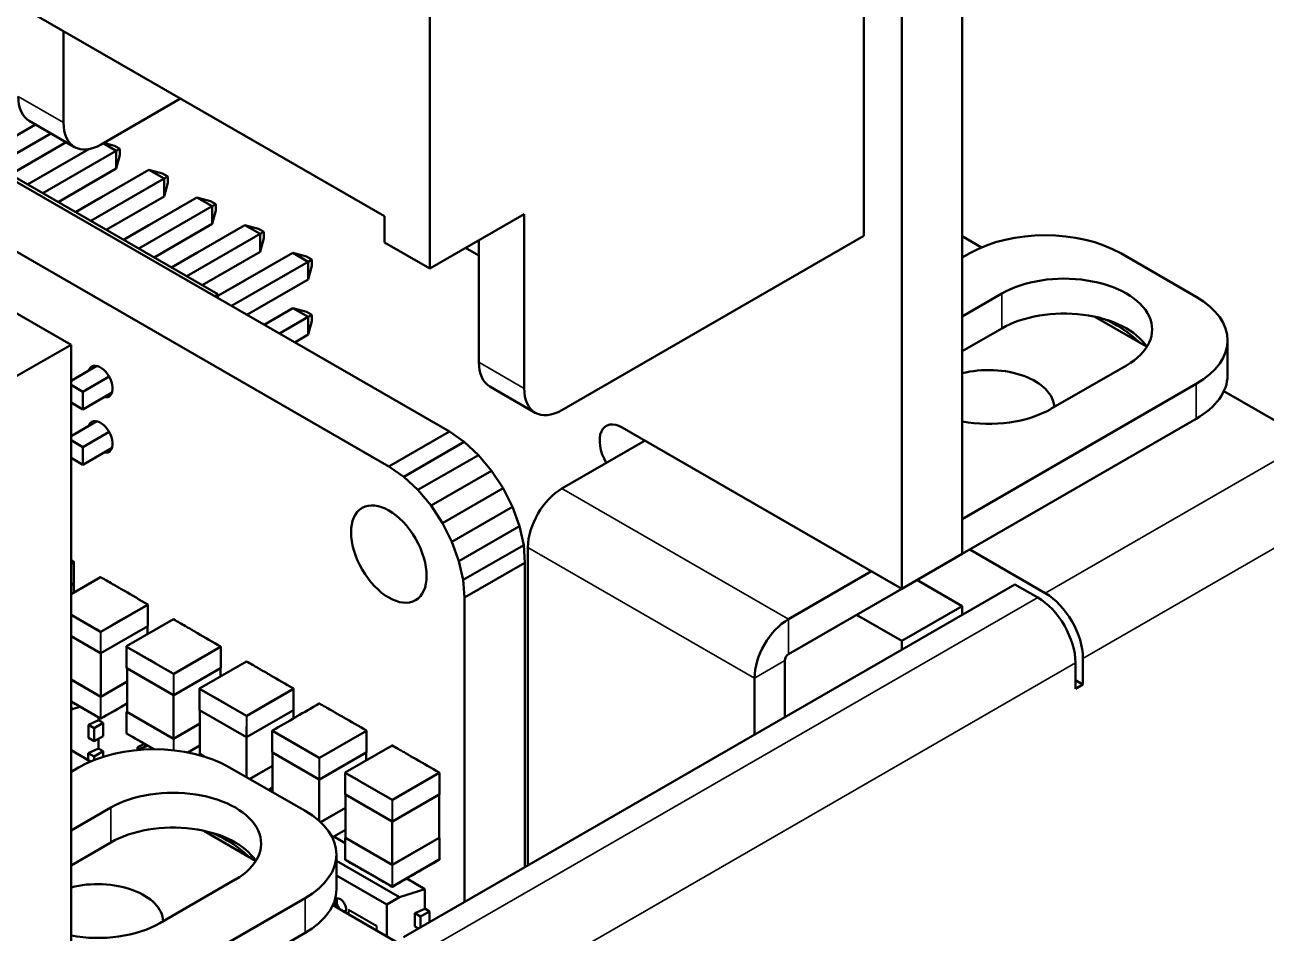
# Model space of a CAD drawing. Header units: millimetres. Extents: x 3100 to 5091, y 868 to 1900.
# Drawn here: x 4179.46 to 4202.71, y 1714.33 to 1731.36 of the extents above; entities that cross this region are included whole.
import ezdxf

# ---------------------------------------------------------------- set-up
doc = ezdxf.new("R2010")
doc.units = ezdxf.units.MM
doc.header["$LTSCALE"] = 1.8
doc.layers.add('외형선(ISO)', color=7, linetype='Continuous', lineweight=50)
doc.layers.add('좁은 외형선(ISO)', color=7, linetype='Continuous', lineweight=35)

msp = doc.modelspace()

# ---------------------------------------------------------------- linework, layer by layer
at = {"layer": '외형선(ISO)'}
for p, q in [((4195.177, 1738.833), (4195.177, 1727.402)), ((4197.015, 1734.996), (4197.015, 1721.442)), ((4195.884, 1720.789), (4195.884, 1734.342)), ((4187.045, 1726.79), (4187.045, 1734.138)), ((4186.197, 1727.77), (4178.418, 1732.26)), ((4180.186, 1729.525), (4180.186, 1731.24)), ((4182.378, 1729.974), (4180.893, 1729.117)), ((4178.615, 1728.884), (4179.663, 1729.489)), ((4180.393, 1729.067), (4179.545, 1729.557)), ((4179.95, 1729.323), (4178.902, 1728.718)), ((4178.489, 1728.957), (4183.078, 1726.306)), ((4179.19, 1728.552), (4180.237, 1729.157)), ((4179.513, 1728.366), (4180.66, 1729.028)), ((4181.175, 1728.993), (4179.8, 1728.2)), ((4180.927, 1729.136), (4181.175, 1728.993)), ((4180.941, 1729.144), (4181.142, 1729.091)), ((4181.142, 1729.091), (4181.243, 1729.032)), ((4181.175, 1728.993), (4181.174, 1728.661)), ((4181.243, 1729.032), (4181.175, 1728.993)), ((4181.243, 1728.916), (4181.243, 1729.032)), ((4187.413, 1723.733), (4178.489, 1728.884)), ((4181.174, 1728.661), (4181.243, 1728.916)), ((4179.513, 1728.366), (4179.989, 1728.641)), ((4179.989, 1728.641), (4179.989, 1728.64)), ((4179.989, 1728.641), (4179.989, 1728.641)), ((4180.088, 1728.034), (4181.174, 1728.661)), ((4180.411, 1727.847), (4181.785, 1728.64)), ((4182.073, 1728.474), (4180.698, 1727.681)), ((4181.785, 1728.64), (4182.073, 1728.474)), ((4181.785, 1728.64), (4182.04, 1728.572)), ((4182.04, 1728.572), (4182.141, 1728.514)), ((4182.073, 1728.474), (4182.072, 1728.142)), ((4182.141, 1728.514), (4182.073, 1728.474)), ((4182.141, 1728.397), (4182.141, 1728.514)), ((4182.072, 1728.142), (4182.141, 1728.397)), ((4180.411, 1727.847), (4180.887, 1728.122)), ((4180.887, 1728.122), (4180.887, 1728.122)), ((4180.887, 1728.122), (4180.887, 1728.122)), ((4180.986, 1727.515), (4182.072, 1728.142)), ((4181.309, 1727.328), (4182.683, 1728.122)), ((4182.683, 1728.122), (4182.971, 1727.956)), ((4182.683, 1728.122), (4182.938, 1728.053)), ((4182.938, 1728.053), (4183.039, 1727.995)), ((4182.971, 1727.956), (4181.596, 1727.162)), ((4183.039, 1727.995), (4182.971, 1727.956)), ((4182.971, 1727.956), (4182.971, 1727.624)), ((4182.971, 1727.624), (4183.039, 1727.879)), ((4183.039, 1727.879), (4183.039, 1727.995)), ((4188.813, 1727.81), (4187.045, 1726.79)), ((4188.813, 1724.544), (4188.813, 1727.81)), ((4186.279, 1723.079), (4178.489, 1727.576)), ((4181.309, 1727.328), (4181.785, 1727.603)), ((4181.785, 1727.603), (4181.785, 1727.603)), ((4181.785, 1727.603), (4181.785, 1727.603)), ((4181.884, 1726.996), (4182.971, 1727.624)), ((4182.207, 1726.809), (4183.581, 1727.603)), ((4183.581, 1727.603), (4183.869, 1727.437)), ((4183.581, 1727.603), (4183.836, 1727.534)), ((4186.197, 1727.28), (4186.197, 1727.77)), ((4183.869, 1727.437), (4182.495, 1726.644)), ((4183.836, 1727.534), (4183.937, 1727.476)), ((4183.937, 1727.476), (4183.869, 1727.437)), ((4183.869, 1727.437), (4183.869, 1727.105)), ((4183.869, 1727.105), (4183.937, 1727.36)), ((4183.937, 1727.36), (4183.937, 1727.476)), ((4187.964, 1725.034), (4187.964, 1727.321)), ((4195.177, 1727.402), (4189.52, 1724.136)), ((4197.015, 1727.396), (4197.379, 1727.186)), ((4182.207, 1726.81), (4182.683, 1727.085)), ((4182.683, 1727.085), (4182.683, 1727.084)), ((4182.683, 1727.085), (4182.684, 1727.085)), ((4182.782, 1726.478), (4183.869, 1727.105)), ((4183.078, 1726.275), (4184.479, 1727.084)), ((4184.479, 1727.084), (4184.734, 1727.016)), ((4184.479, 1727.084), (4184.767, 1726.918)), ((4187.045, 1726.79), (4186.197, 1727.28)), ((4187.717, 1727.178), (4187.964, 1727.035)), ((4197.015, 1726.994), (4197.157, 1727.076)), ((4201.399, 1726.259), (4199.985, 1727.076)), ((4184.767, 1726.918), (4183.331, 1726.089)), ((4184.734, 1727.016), (4184.835, 1726.958)), ((4184.835, 1726.958), (4184.767, 1726.918)), ((4184.767, 1726.918), (4184.767, 1726.586)), ((4184.835, 1726.958), (4184.835, 1726.841)), ((4184.767, 1726.586), (4184.835, 1726.841)), ((4178.489, 1726.422), (4180.328, 1725.361)), ((4183.078, 1726.276), (4183.581, 1726.566)), ((4183.581, 1726.566), (4183.581, 1726.566)), ((4183.581, 1726.566), (4183.582, 1726.566)), ((4183.618, 1725.923), (4184.767, 1726.586)), ((4183.078, 1726.306), (4183.017, 1726.27)), ((4183.078, 1726.306), (4183.078, 1726.235)), ((4197.015, 1725.892), (4197.758, 1726.32)), ((4183.941, 1725.737), (4184.479, 1726.047)), ((4184.479, 1726.047), (4184.734, 1725.979)), ((4184.479, 1726.047), (4184.766, 1725.881)), ((4184.734, 1725.979), (4184.835, 1725.921)), ((4184.835, 1725.921), (4184.766, 1725.881)), ((4184.835, 1725.921), (4184.835, 1725.805)), ((4184.766, 1725.881), (4184.229, 1725.571)), ((4184.766, 1725.881), (4184.766, 1725.55)), ((4184.766, 1725.55), (4184.835, 1725.805)), ((4199.499, 1725.887), (4200.471, 1725.325)), ((4199.745, 1725.82), (4199.912, 1725.724)), ((4184.516, 1725.405), (4184.766, 1725.55)), ((4197.758, 1725.667), (4197.015, 1725.238)), ((4179.196, 1724.708), (4180.328, 1725.361)), ((4180.328, 1725.361), (4180.328, 1711.807)), ((4201.985, 1725.443), (4201.985, 1724.789)), ((4180.328, 1724.687), (4180.809, 1724.965)), ((4181.039, 1724.766), (4180.546, 1724.481)), ((4200.091, 1724.973), (4198.677, 1724.157)), ((4180.328, 1724.607), (4180.546, 1724.481)), ((4189.02, 1724.087), (4188.171, 1724.577)), ((4197.015, 1722.095), (4201.399, 1724.626)), ((4180.546, 1724.481), (4180.546, 1724.15)), ((4180.546, 1724.15), (4181.096, 1724.467)), ((4201.917, 1724.491), (4203.521, 1723.565)), ((4180.328, 1724.276), (4180.546, 1724.15)), ((4180.328, 1723.65), (4180.809, 1723.928)), ((4197.015, 1721.442), (4201.399, 1723.973)), ((4181.039, 1723.729), (4180.546, 1723.444)), ((4187.413, 1723.733), (4186.279, 1723.079)), ((4187.69, 1723.541), (4187.413, 1723.733)), ((4190.651, 1723.81), (4195.884, 1720.789)), ((4180.328, 1723.57), (4180.546, 1723.444)), ((4180.546, 1723.444), (4180.546, 1723.113)), ((4180.546, 1723.113), (4181.096, 1723.431)), ((4187.69, 1723.541), (4186.557, 1722.887)), ((4187.956, 1723.294), (4187.69, 1723.541)), ((4189.52, 1722.667), (4191.076, 1723.565)), ((4180.328, 1723.239), (4180.546, 1723.113)), ((4187.956, 1723.294), (4186.823, 1722.64)), ((4188.202, 1723), (4187.956, 1723.294)), ((4186.557, 1722.887), (4186.279, 1723.079)), ((4188.202, 1723), (4187.069, 1722.346)), ((4188.417, 1722.672), (4188.202, 1723)), ((4186.823, 1722.64), (4186.557, 1722.887)), ((4188.417, 1722.672), (4187.284, 1722.018)), ((4188.594, 1722.321), (4188.417, 1722.672)), ((4187.069, 1722.346), (4186.823, 1722.64)), ((4187.284, 1722.018), (4187.069, 1722.346)), ((4188.594, 1722.321), (4187.461, 1721.667)), ((4188.725, 1721.962), (4188.594, 1722.321)), ((4187.461, 1721.667), (4187.284, 1722.018)), ((4188.725, 1721.962), (4187.592, 1721.307)), ((4188.806, 1721.607), (4188.725, 1721.962)), ((4187.592, 1721.307), (4187.461, 1721.667)), ((4188.806, 1721.607), (4187.673, 1720.953)), ((4188.827, 1721.275), (4188.806, 1721.607)), ((4188.884, 1715.604), (4188.884, 1721.564)), ((4197.157, 1721.523), (4198.571, 1720.707)), ((4180.328, 1721.257), (4180.38, 1721.288)), ((4180.382, 1720.89), (4180.382, 1721.29)), ((4187.673, 1720.953), (4187.592, 1721.307)), ((4188.827, 1721.275), (4187.693, 1720.621)), ((4188.827, 1715.571), (4188.827, 1721.275)), ((4195.884, 1720.789), (4197.015, 1721.442)), ((4193.763, 1720.217), (4195.318, 1721.115)), ((4180.88, 1721.004), (4180.328, 1720.685)), ((4180.379, 1720.885), (4180.328, 1720.856)), ((4180.377, 1720.713), (4180.377, 1720.884)), ((4198.005, 1720.87), (4186.55, 1714.257)), ((4187.693, 1720.621), (4187.673, 1720.953)), ((4196.167, 1720.952), (4197.015, 1720.462)), ((4198.43, 1720.625), (4198.005, 1720.87)), ((4187.693, 1714.917), (4187.693, 1720.621)), ((4193.763, 1719.564), (4195.884, 1720.789)), ((4180.887, 1719.983), (4181.763, 1720.489)), ((4181.765, 1720.091), (4181.765, 1720.491)), ((4197.015, 1720.462), (4195.884, 1719.809)), ((4197.015, 1720.462), (4197.015, 1720.299)), ((4180.328, 1720.302), (4180.88, 1719.983)), ((4182.245, 1720.215), (4181.368, 1719.709)), ((4195.884, 1719.809), (4195.035, 1720.299)), ((4180.881, 1719.58), (4180.328, 1719.9)), ((4181.762, 1720.087), (4180.886, 1719.58)), ((4181.76, 1719.935), (4181.76, 1720.085)), ((4181.366, 1719.303), (4181.366, 1719.706)), ((4181.368, 1719.701), (4182.245, 1719.194)), ((4182.252, 1719.194), (4183.128, 1719.701)), ((4183.13, 1719.303), (4183.13, 1719.703)), ((4195.884, 1719.645), (4195.884, 1719.809)), ((4180.883, 1719.58), (4180.883, 1718.764)), ((4183.61, 1719.427), (4182.733, 1718.921)), ((4193.692, 1718.38), (4193.692, 1719.441)), ((4199.278, 1719.482), (4199.278, 1718.992)), ((4182.245, 1718.792), (4181.369, 1719.298)), ((4181.375, 1719.295), (4181.375, 1718.48)), ((4183.127, 1719.298), (4182.251, 1718.792)), ((4183.125, 1719.147), (4183.125, 1719.297)), ((4199.137, 1718.911), (4199.137, 1719.401)), ((4180.883, 1718.764), (4180.328, 1719.085)), ((4181.375, 1719.048), (4180.883, 1718.764)), ((4193.126, 1718.053), (4193.126, 1719.115)), ((4199.278, 1718.992), (4199.137, 1719.074)), ((4199.278, 1718.992), (4199.137, 1718.911)), ((4182.248, 1718.791), (4182.248, 1717.976)), ((4182.731, 1718.514), (4182.731, 1718.917)), ((4182.733, 1718.912), (4183.61, 1718.406)), ((4183.617, 1718.406), (4184.493, 1718.912)), ((4184.495, 1718.514), (4184.495, 1718.914)), ((4180.879, 1718.358), (4180.328, 1718.677)), ((4180.328, 1718.557), (4180.365, 1718.536)), ((4180.365, 1718.536), (4180.328, 1718.514)), ((4180.365, 1718.536), (4180.495, 1718.578)), ((4181.375, 1718.64), (4180.886, 1718.358)), ((4181.366, 1718.478), (4181.366, 1718.075)), ((4181.369, 1718.483), (4181.375, 1718.486)), ((4181.371, 1718.482), (4181.375, 1718.484)), ((4182.248, 1717.976), (4181.371, 1718.482)), ((4183.61, 1718.004), (4182.734, 1718.51)), ((4182.74, 1718.507), (4182.74, 1717.692)), ((4184.492, 1718.51), (4183.615, 1718.004)), ((4184.49, 1718.357), (4184.49, 1718.508)), ((4180.841, 1718.322), (4180.651, 1718.236)), ((4180.759, 1718.174), (4180.929, 1718.272)), ((4180.841, 1718.378), (4180.841, 1718.322)), ((4180.929, 1718.272), (4180.841, 1718.323)), ((4180.929, 1718.272), (4180.929, 1718.027)), ((4182.74, 1718.26), (4182.248, 1717.976)), ((4184.49, 1718.355), (4184.49, 1718.355)), ((4180.651, 1718.236), (4180.651, 1717.991)), ((4180.759, 1718.174), (4180.651, 1718.236)), ((4180.759, 1718.174), (4180.759, 1717.929)), ((4180.759, 1717.929), (4180.929, 1718.027)), ((4181.882, 1717.779), (4181.367, 1718.076)), ((4184.096, 1717.726), (4184.096, 1718.126)), ((4184.098, 1718.124), (4184.974, 1717.618)), ((4185.858, 1718.128), (4184.981, 1717.622)), ((4185.86, 1717.726), (4185.86, 1718.129)), ((4180.65, 1717.706), (4180.841, 1717.792)), ((4180.759, 1717.929), (4180.651, 1717.991)), ((4180.841, 1717.976), (4180.841, 1717.792)), ((4180.841, 1717.792), (4180.929, 1717.741)), ((4181.57, 1717.821), (4181.689, 1717.873)), ((4181.57, 1717.821), (4181.57, 1717.765)), ((4181.618, 1717.784), (4181.57, 1717.821)), ((4181.6, 1717.768), (4181.637, 1717.801)), ((4181.767, 1717.843), (4181.637, 1717.801)), ((4181.637, 1717.801), (4181.685, 1717.773)), ((4181.74, 1717.834), (4181.689, 1717.873)), ((4181.77, 1717.844), (4181.77, 1717.844)), ((4182.74, 1717.852), (4182.513, 1717.721)), ((4183.613, 1718.003), (4183.613, 1717.259)), ((4186.34, 1717.85), (4185.463, 1717.344)), ((4180.328, 1717.761), (4180.691, 1717.552)), ((4180.65, 1717.706), (4180.65, 1717.575)), ((4180.65, 1717.706), (4180.759, 1717.643)), ((4180.759, 1717.643), (4180.929, 1717.741)), ((4180.759, 1717.643), (4180.759, 1717.579)), ((4180.929, 1717.741), (4180.929, 1717.639)), ((4182.525, 1717.718), (4182.518, 1717.722)), ((4182.731, 1717.69), (4182.731, 1717.67)), ((4182.734, 1717.694), (4182.74, 1717.698)), ((4182.736, 1717.694), (4182.74, 1717.696)), ((4182.823, 1717.644), (4182.736, 1717.694)), ((4184.099, 1717.722), (4184.975, 1717.215)), ((4184.101, 1716.977), (4184.101, 1717.72)), ((4184.98, 1717.215), (4185.857, 1717.722)), ((4185.851, 1717.718), (4185.851, 1717.568)), ((4180.328, 1717.359), (4180.469, 1717.441)), ((4184.712, 1716.624), (4183.297, 1717.441)), ((4184.101, 1717.469), (4183.675, 1717.223)), ((4185.461, 1716.938), (4185.461, 1717.341)), ((4185.463, 1717.336), (4186.34, 1716.829)), ((4186.347, 1716.829), (4187.223, 1717.335)), ((4187.225, 1716.937), (4187.225, 1717.338)), ((4184.974, 1716.437), (4184.974, 1717.216)), ((4184.101, 1717.061), (4184.028, 1717.019)), ((4186.34, 1716.427), (4185.464, 1716.933)), ((4185.47, 1716.93), (4185.47, 1716.115)), ((4187.222, 1716.933), (4186.345, 1716.427)), ((4187.22, 1716.117), (4187.22, 1716.932)), ((4180.328, 1716.257), (4181.07, 1716.686)), ((4185.47, 1716.683), (4185.001, 1716.413)), ((4186.343, 1716.426), (4186.343, 1715.611)), ((4182.811, 1716.252), (4183.783, 1715.691)), ((4183.057, 1716.185), (4183.224, 1716.089)), ((4185.47, 1716.271), (4185.22, 1716.127)), ((4181.07, 1716.032), (4180.328, 1715.604)), ((4183.186, 1716.138), (4183.186, 1716.111)), ((4185.461, 1716.022), (4185.25, 1716.144)), ((4185.461, 1716.113), (4185.461, 1715.71)), ((4185.464, 1716.117), (4185.47, 1716.121)), ((4185.466, 1716.117), (4185.47, 1716.119)), ((4186.343, 1715.611), (4185.466, 1716.117)), ((4187.22, 1716.117), (4186.343, 1715.611)), ((4187.22, 1716.119), (4187.222, 1716.117)), ((4187.225, 1716.113), (4187.225, 1715.713)), ((4183.709, 1715.789), (4183.709, 1715.733)), ((4185.297, 1715.808), (4185.297, 1715.155)), ((4185.297, 1715.687), (4186.477, 1715.006)), ((4186.339, 1715.205), (4185.462, 1715.711)), ((4187.223, 1715.711), (4186.346, 1715.205)), ((4183.403, 1715.338), (4181.989, 1714.522)), ((4186.239, 1714.868), (4185.297, 1715.412)), ((4186.953, 1715.16), (4186.613, 1715.357)), ((4180.328, 1712.46), (4184.712, 1714.991)), ((4186.477, 1715.006), (4186.239, 1714.868)), ((4186.477, 1715.006), (4186.953, 1715.16)), ((4186.953, 1715.16), (4186.953, 1714.792)), ((4185.229, 1714.856), (4186.833, 1713.93)), ((4186.239, 1714.868), (4186.239, 1714.273)), ((4186.953, 1714.792), (4186.763, 1714.706)), ((4187.042, 1714.742), (4186.953, 1714.793)), ((4186.763, 1714.706), (4186.763, 1714.461)), ((4186.871, 1714.643), (4186.763, 1714.706)), ((4186.871, 1714.643), (4187.042, 1714.742)), ((4186.871, 1714.643), (4186.871, 1714.442)), ((4187.042, 1714.742), (4187.041, 1714.54)), ((4180.328, 1711.807), (4184.712, 1714.338)), ((4186.833, 1714.42), (4186.763, 1714.461))]:
    msp.add_line(p, q, dxfattribs=at)
for centre, start, end in [((4180.377, 1721.29), 359.9906, 59.9722), ((4180.377, 1720.89), 300, 359.9906), ((4181.76, 1720.491), 359.9906, 59.9722), ((4181.76, 1720.091), 300, 359.9906), ((4183.125, 1719.703), 359.9906, 59.9722), ((4180.883, 1719.585), 239.9906, 300), ((4181.371, 1719.303), 179.9906, 239.9906), ((4183.125, 1719.303), 300, 359.9906), ((4182.248, 1718.796), 239.9906, 300), ((4184.49, 1718.914), 359.9906, 59.9722), ((4181.371, 1718.478), 120, 179.9906), ((4182.736, 1718.514), 179.9906, 239.9906), ((4184.49, 1718.514), 300, 359.9906), ((4184.978, 1718.633), 60.0533, 119.9816), ((4180.883, 1718.36), 240.0185, 299.9373), ((4184.101, 1718.126), 120.0626, 179.9906), ((4183.613, 1718.008), 239.9906, 300), ((4182.736, 1717.69), 120, 179.9906), ((4184.101, 1717.726), 179.9906, 239.9906), ((4185.855, 1717.726), 300, 359.9906), ((4187.22, 1717.338), 359.9906, 59.9722), ((4184.978, 1717.22), 239.9906, 300), ((4185.466, 1716.938), 179.9906, 239.9906), ((4187.22, 1716.937), 300, 359.9906), ((4186.343, 1716.431), 239.9906, 300), ((4185.466, 1716.113), 120, 179.9906), ((4187.22, 1716.113), 359.9906, 59.9906), ((4187.22, 1715.713), 300.0184, 359.9906), ((4186.343, 1715.207), 240.0185, 299.9373)]:
    msp.add_arc(centre, 0.005, start, end, dxfattribs=at)
for centre, major_axis, start_param, end_param in [((4180.045, 1730.423), (-0.5, -0.866), 5.497787, 6.283185), ((4180.893, 1729.933), (-0.5, -0.866), 5.497787, 7.068583), ((4198.571, 1726.259), (2, 0), 0.785398, 2.356194), ((4198.924, 1725.647), (1.65, 0), 5.497787, 8.63938), ((4199.985, 1725.443), (2, 0), 5.497787, 7.068583), ((4198.924, 1724.994), (1.65, 0), 0.349938, 2.356194), ((4196.662, 1720.095), (3.25, 5.629), 6.141288, 6.353854), ((4180.877, 1724.672), (0.163, -0.281), 5.796125, 9.909717), ((4188.671, 1725.443), (-0.5, -0.866), 5.497787, 6.283185), ((4197.51, 1724.177), (1.23, 0), 0.022059, 1.985132), ((4199.985, 1724.789), (2, 0), 5.497787, 6.283185), ((4189.52, 1724.953), (-0.5, -0.866), 5.497787, 7.068583), ((4197.51, 1724.83), (-1.65, 0), 1.26612, 2.356194), ((4180.877, 1723.635), (0.163, -0.281), 5.796125, 9.909717), ((4190.651, 1723.32), (-0.3, 0.52), 5.497787, 7.853982), ((4189.52, 1721.932), (0.45, 0.779), 0.785398, 2.356194), ((4198.43, 1719.809), (-0.5, 0.866), 3.926991, 5.497787), ((4198.571, 1719.89), (0.5, -0.866), 0.785398, 2.356194), ((4193.763, 1719.482), (0.45, 0.779), 0.785398, 2.356194), ((4193.763, 1719.482), (0.05, 0.0866), 0.785398, 2.356194), ((4181.883, 1716.624), (2, 0), 0.785398, 2.356194), ((4182.237, 1716.012), (1.65, 0), 5.497787, 8.63938), ((4183.297, 1715.808), (2, 0), 5.497787, 7.068583), ((4182.237, 1715.359), (1.65, 0), 0.349938, 2.356194), ((4179.974, 1710.46), (3.25, 5.629), 6.141288, 6.353854), ((4180.823, 1714.542), (1.23, 0), 0.022059, 1.985132), ((4183.297, 1715.155), (2, 0), 5.497787, 6.283185), ((4185.372, 1714.848), (0.075, -0.13), 0.133335, 4.579054), ((4185.407, 1714.868), (-0.075, 0.13), 0.237941, 2.008501), ((4180.823, 1715.196), (-1.65, 0), 1.26612, 2.356194), ((4185.407, 1714.868), (0.075, -0.13), 5.845481, 6.045244)]:
    msp.add_ellipse(centre, major_axis=major_axis, ratio=0.57735, start_param=start_param, end_param=end_param, dxfattribs=at)
msp.add_ellipse((4186.279, 1721.438), major_axis=(0.5, -0.866), ratio=0.57735, dxfattribs=at)
for points in [[(4180.328, 1721.324), (4180.345, 1721.314), (4180.362, 1721.304), (4180.379, 1721.294)], [(4180.883, 1721.003), (4180.882, 1721.004), (4180.881, 1721.004), (4180.88, 1721.004)], [(4182.248, 1720.215), (4182.247, 1720.216), (4182.246, 1720.216), (4182.245, 1720.215)], [(4183.613, 1719.427), (4183.612, 1719.427), (4183.611, 1719.427), (4183.61, 1719.427)], [(4185.858, 1718.128), (4185.859, 1718.129), (4185.86, 1718.129), (4185.86, 1718.129)], [(4186.343, 1717.85), (4186.342, 1717.85), (4186.341, 1717.851), (4186.34, 1717.85)]]:
    msp.add_open_spline(points, degree=3, dxfattribs=at)
for points, knots in [([(4180.883, 1721.003), (4180.956, 1720.961), (4181.03, 1720.919), (4181.158, 1720.845), (4181.213, 1720.813), (4181.278, 1720.775), (4181.288, 1720.769), (4181.304, 1720.761), (4181.308, 1720.758), (4181.318, 1720.752), (4181.323, 1720.75), (4181.472, 1720.663), (4181.617, 1720.579), (4181.762, 1720.495)], [0, 0, 0, 0, 0.0310884, 0.0310884, 0.0544048, 0.0544048, 0.0587766, 0.0587766, 0.0608259, 0.0608259, 0.0628111, 0.0628111, 0.1243539, 0.1243539, 0.1243539, 0.1243539]), ([(4182.248, 1720.215), (4182.321, 1720.173), (4182.395, 1720.13), (4182.523, 1720.056), (4182.578, 1720.025), (4182.643, 1719.987), (4182.653, 1719.981), (4182.669, 1719.972), (4182.673, 1719.97), (4182.683, 1719.964), (4182.688, 1719.961), (4182.837, 1719.875), (4182.982, 1719.791), (4183.127, 1719.707)], [0, 0, 0, 0, 0.0310884, 0.0310884, 0.0544048, 0.0544048, 0.0587766, 0.0587766, 0.0608259, 0.0608259, 0.0628111, 0.0628111, 0.1243539, 0.1243539, 0.1243539, 0.1243539]), ([(4181.368, 1719.709), (4181.367, 1719.708), (4181.366, 1719.707), (4181.366, 1719.705), (4181.366, 1719.705), (4181.366, 1719.704), (4181.367, 1719.703), (4181.367, 1719.703), (4181.367, 1719.702), (4181.367, 1719.702), (4181.367, 1719.702), (4181.367, 1719.702), (4181.367, 1719.701), (4181.367, 1719.701), (4181.368, 1719.701), (4181.368, 1719.701), (4181.368, 1719.701), (4181.368, 1719.701), (4181.368, 1719.701), (4181.368, 1719.701), (4181.368, 1719.701), (4181.368, 1719.701)], [0.0000000028, 0.0000000028, 0.0000000028, 0.0000000028, 0.0004738719, 0.0004738719, 0.0004738719, 0.0007108064, 0.0007108064, 0.0007108064, 0.0008292737, 0.0008292737, 0.0008292737, 0.0008885073, 0.0008885073, 0.0008885073, 0.0009181242, 0.0009181242, 0.0009181242, 0.0009329326, 0.0009329326, 0.0009329326, 0.000947741, 0.000947741, 0.000947741, 0.000947741]), ([(4183.613, 1719.426), (4183.686, 1719.384), (4183.76, 1719.342), (4183.888, 1719.268), (4183.943, 1719.236), (4184.008, 1719.199), (4184.018, 1719.193), (4184.034, 1719.184), (4184.038, 1719.181), (4184.048, 1719.176), (4184.053, 1719.173), (4184.202, 1719.087), (4184.347, 1719.003), (4184.492, 1718.919)], [0, 0, 0, 0, 0.0310884, 0.0310884, 0.0544048, 0.0544048, 0.0587766, 0.0587766, 0.0608259, 0.0608259, 0.0628111, 0.0628111, 0.1243539, 0.1243539, 0.1243539, 0.1243539]), ([(4182.733, 1718.921), (4182.732, 1718.92), (4182.731, 1718.918), (4182.731, 1718.917), (4182.731, 1718.916), (4182.731, 1718.915), (4182.732, 1718.915), (4182.732, 1718.914), (4182.732, 1718.914), (4182.732, 1718.914), (4182.732, 1718.913), (4182.732, 1718.913), (4182.732, 1718.913), (4182.732, 1718.913), (4182.732, 1718.913), (4182.733, 1718.913), (4182.733, 1718.913), (4182.733, 1718.913), (4182.733, 1718.913), (4182.733, 1718.913), (4182.733, 1718.913), (4182.733, 1718.912)], [0.0000000028, 0.0000000028, 0.0000000028, 0.0000000028, 0.0004738719, 0.0004738719, 0.0004738719, 0.0007108064, 0.0007108064, 0.0007108064, 0.0008292737, 0.0008292737, 0.0008292737, 0.0008885073, 0.0008885073, 0.0008885073, 0.0009181242, 0.0009181242, 0.0009181242, 0.0009329326, 0.0009329326, 0.0009329326, 0.000947741, 0.000947741, 0.000947741, 0.000947741]), ([(4180.88, 1718.356), (4180.807, 1718.398), (4180.734, 1718.44), (4180.606, 1718.514), (4180.551, 1718.546), (4180.485, 1718.584), (4180.475, 1718.59), (4180.46, 1718.598), (4180.455, 1718.601), (4180.446, 1718.607), (4180.441, 1718.609), (4180.4, 1718.633), (4180.364, 1718.654), (4180.328, 1718.675)], [0, 0, 0, 0, 0.03108835, 0.03108835, 0.05440463, 0.05440463, 0.05877643, 0.05877643, 0.06082571, 0.06082571, 0.06281096, 0.06281096, 0.0781672, 0.0781672, 0.0781672, 0.0781672]), ([(4181.375, 1718.638), (4181.358, 1718.628), (4181.341, 1718.618), (4181.319, 1718.606), (4181.315, 1718.603), (4181.168, 1718.519), (4181.027, 1718.437), (4180.885, 1718.356)], [0.05479997, 0.05479997, 0.05479997, 0.05479997, 0.06200025, 0.06200025, 0.06393776, 0.06393776, 0.1240006, 0.1240006, 0.1240006, 0.1240006]), ([(4184.099, 1718.131), (4184.245, 1718.215), (4184.391, 1718.3), (4184.542, 1718.387), (4184.546, 1718.389), (4184.692, 1718.474), (4184.834, 1718.555), (4184.975, 1718.637)], [0, 0, 0, 0, 0.0620003, 0.0620003, 0.0639378, 0.0639378, 0.1240006, 0.1240006, 0.1240006, 0.1240006]), ([(4184.98, 1718.637), (4185.054, 1718.595), (4185.127, 1718.552), (4185.255, 1718.478), (4185.31, 1718.447), (4185.375, 1718.409), (4185.386, 1718.403), (4185.401, 1718.394), (4185.406, 1718.392), (4185.415, 1718.386), (4185.42, 1718.383), (4185.57, 1718.297), (4185.715, 1718.213), (4185.86, 1718.129)], [0, 0, 0, 0, 0.0310884, 0.0310884, 0.0544047, 0.0544047, 0.0587765, 0.0587765, 0.0608258, 0.0608258, 0.0628111, 0.0628111, 0.1243538, 0.1243538, 0.1243538, 0.1243538]), ([(4181.367, 1718.076), (4181.367, 1718.076), (4181.367, 1718.076), (4181.367, 1718.076), (4181.367, 1718.076), (4181.366, 1718.075), (4181.366, 1718.075)], [-0.0000046349, -0.0000046349, -0.0000046349, -0.0000046349, 0.0000103556, 0.0000103556, 0.0000103556, 0.000523646, 0.000523646, 0.000523646, 0.000523646]), ([(4181.878, 1717.779), (4181.872, 1717.783), (4181.866, 1717.786), (4181.85, 1717.795), (4181.84, 1717.801), (4181.825, 1717.81), (4181.82, 1717.813), (4181.811, 1717.818), (4181.806, 1717.821), (4181.656, 1717.907), (4181.511, 1717.991), (4181.366, 1718.075)], [0.05191787, 0.05191787, 0.05191787, 0.05191787, 0.05440463, 0.05440463, 0.05877643, 0.05877643, 0.06082571, 0.06082571, 0.06281096, 0.06281096, 0.12435351, 0.12435351, 0.12435351, 0.12435351]), ([(4182.74, 1717.85), (4182.723, 1717.84), (4182.706, 1717.83), (4182.684, 1717.818), (4182.68, 1717.815), (4182.622, 1717.782), (4182.568, 1717.751), (4182.515, 1717.72)], [0.05480035, 0.05480035, 0.05480035, 0.05480035, 0.06200025, 0.06200025, 0.06393776, 0.06393776, 0.08655749, 0.08655749, 0.08655749, 0.08655749]), ([(4186.343, 1717.85), (4186.416, 1717.808), (4186.49, 1717.765), (4186.618, 1717.691), (4186.673, 1717.66), (4186.738, 1717.622), (4186.748, 1717.616), (4186.763, 1717.607), (4186.768, 1717.604), (4186.778, 1717.599), (4186.783, 1717.596), (4186.932, 1717.51), (4187.077, 1717.426), (4187.222, 1717.342)], [0, 0, 0, 0, 0.0310884, 0.0310884, 0.0544048, 0.0544048, 0.0587766, 0.0587766, 0.0608259, 0.0608259, 0.0628111, 0.0628111, 0.1243539, 0.1243539, 0.1243539, 0.1243539]), ([(4184.974, 1717.618), (4184.974, 1717.618), (4184.974, 1717.618), (4184.975, 1717.618), (4184.976, 1717.619), (4184.979, 1717.621), (4184.981, 1717.622)], [-0.0000046349, -0.0000046349, -0.0000046349, -0.0000046349, 0.0000103556, 0.0000103556, 0.0000103556, 0.0009547571, 0.0009547571, 0.0009547571, 0.0009547571]), ([(4185.463, 1717.344), (4185.462, 1717.343), (4185.461, 1717.342), (4185.461, 1717.34), (4185.461, 1717.339), (4185.461, 1717.339), (4185.462, 1717.338), (4185.462, 1717.337), (4185.462, 1717.337), (4185.462, 1717.337), (4185.462, 1717.337), (4185.462, 1717.336), (4185.462, 1717.336), (4185.462, 1717.336), (4185.462, 1717.336), (4185.463, 1717.336), (4185.463, 1717.336), (4185.463, 1717.336), (4185.463, 1717.336), (4185.463, 1717.336), (4185.463, 1717.336), (4185.463, 1717.336)], [0.0000000028, 0.0000000028, 0.0000000028, 0.0000000028, 0.0004738719, 0.0004738719, 0.0004738719, 0.0007108064, 0.0007108064, 0.0007108064, 0.0008292737, 0.0008292737, 0.0008292737, 0.0008885073, 0.0008885073, 0.0008885073, 0.0009181242, 0.0009181242, 0.0009181242, 0.0009329326, 0.0009329326, 0.0009329326, 0.000947741, 0.000947741, 0.000947741, 0.000947741]), ([(4184.101, 1717.059), (4184.085, 1717.05), (4184.069, 1717.041), (4184.049, 1717.029), (4184.045, 1717.027), (4184.037, 1717.022), (4184.033, 1717.02), (4184.03, 1717.018)], [0.05531646, 0.05531646, 0.05531646, 0.05531646, 0.06200025, 0.06200025, 0.06393776, 0.06393776, 0.06537123, 0.06537123, 0.06537123, 0.06537123]), ([(4185.462, 1715.711), (4185.462, 1715.711), (4185.462, 1715.711), (4185.462, 1715.711), (4185.462, 1715.71), (4185.461, 1715.71), (4185.461, 1715.71)], [-0.0000046349, -0.0000046349, -0.0000046349, -0.0000046349, 0.0000103556, 0.0000103556, 0.0000103556, 0.000523646, 0.000523646, 0.000523646, 0.000523646]), ([(4186.34, 1715.202), (4186.267, 1715.245), (4186.194, 1715.287), (4186.066, 1715.361), (4186.011, 1715.392), (4185.945, 1715.43), (4185.935, 1715.436), (4185.92, 1715.445), (4185.915, 1715.448), (4185.906, 1715.453), (4185.901, 1715.456), (4185.751, 1715.542), (4185.606, 1715.626), (4185.461, 1715.71)], [0, 0, 0, 0, 0.0310883, 0.0310883, 0.0544046, 0.0544046, 0.0587764, 0.0587764, 0.0608257, 0.0608257, 0.062811, 0.062811, 0.1243535, 0.1243535, 0.1243535, 0.1243535]), ([(4187.222, 1715.709), (4187.076, 1715.624), (4186.93, 1715.539), (4186.779, 1715.452), (4186.775, 1715.45), (4186.628, 1715.365), (4186.487, 1715.284), (4186.345, 1715.202)], [0, 0, 0, 0, 0.0620003, 0.0620003, 0.0639378, 0.0639378, 0.1240006, 0.1240006, 0.1240006, 0.1240006])]:
    msp.add_open_spline(points, degree=3, knots=knots, dxfattribs=at)
at = {"layer": '좁은 외형선(ISO)'}
for p, q in [((4180.186, 1729.525), (4179.338, 1730.015)), ((4197.758, 1726.32), (4197.758, 1725.667)), ((4188.813, 1724.544), (4187.964, 1725.034)), ((4201.399, 1724.626), (4201.399, 1723.973)), ((4203.521, 1723.565), (4198.571, 1720.707)), ((4189.52, 1722.667), (4193.763, 1720.217)), ((4199.278, 1719.482), (4204.228, 1722.34)), ((4188.884, 1721.564), (4193.126, 1719.115)), ((4180.38, 1721.288), (4180.38, 1720.888)), ((4180.38, 1720.888), (4180.328, 1720.857)), ((4198.43, 1720.625), (4186.974, 1714.012)), ((4181.763, 1720.489), (4181.763, 1720.089)), ((4193.763, 1720.217), (4193.763, 1719.564)), ((4180.879, 1719.583), (4180.328, 1719.901)), ((4180.88, 1719.983), (4180.879, 1719.583)), ((4181.763, 1720.089), (4180.887, 1719.583)), ((4180.887, 1719.583), (4180.887, 1719.983)), ((4181.368, 1719.301), (4181.368, 1719.701)), ((4183.128, 1719.701), (4183.128, 1719.301)), ((4193.126, 1719.115), (4193.692, 1719.441)), ((4182.244, 1718.794), (4181.368, 1719.301)), ((4182.245, 1719.194), (4182.244, 1718.794)), ((4183.128, 1719.301), (4182.252, 1718.794)), ((4182.252, 1718.794), (4182.252, 1719.194)), ((4187.681, 1712.787), (4199.137, 1719.401)), ((4180.328, 1719.077), (4180.879, 1718.758)), ((4180.886, 1718.758), (4181.375, 1719.04)), ((4180.879, 1718.758), (4180.879, 1718.358)), ((4180.886, 1718.358), (4180.886, 1718.758)), ((4182.733, 1718.512), (4182.733, 1718.912)), ((4184.493, 1718.912), (4184.493, 1718.512)), ((4181.367, 1718.076), (4181.368, 1718.476)), ((4181.368, 1718.476), (4182.244, 1717.97)), ((4183.609, 1718.006), (4182.733, 1718.512)), ((4184.493, 1718.512), (4183.617, 1718.006)), ((4182.251, 1717.97), (4182.74, 1718.252)), ((4183.61, 1718.406), (4183.609, 1718.006)), ((4183.617, 1718.006), (4183.617, 1718.406)), ((4184.098, 1717.724), (4184.098, 1718.124)), ((4185.858, 1718.128), (4185.858, 1717.724)), ((4182.244, 1717.97), (4182.244, 1717.76)), ((4182.251, 1717.759), (4182.251, 1717.97)), ((4182.733, 1717.67), (4182.733, 1717.688)), ((4182.733, 1717.688), (4182.793, 1717.653)), ((4184.974, 1717.218), (4184.098, 1717.724)), ((4184.974, 1717.618), (4184.974, 1717.218)), ((4185.858, 1717.724), (4184.981, 1717.218)), ((4184.981, 1717.218), (4184.981, 1717.622)), ((4183.682, 1717.219), (4184.101, 1717.461)), ((4185.463, 1716.936), (4185.463, 1717.336)), ((4187.223, 1717.335), (4187.223, 1716.935)), ((4186.339, 1716.429), (4185.463, 1716.936)), ((4187.223, 1716.935), (4186.347, 1716.429)), ((4181.07, 1716.686), (4181.07, 1716.032)), ((4185.006, 1716.408), (4185.47, 1716.675)), ((4186.34, 1716.829), (4186.339, 1716.429)), ((4186.347, 1716.429), (4186.347, 1716.829)), ((4185.462, 1715.711), (4185.463, 1716.111)), ((4185.463, 1716.111), (4186.339, 1715.605)), ((4186.346, 1715.605), (4187.223, 1716.111)), ((4187.223, 1716.111), (4187.223, 1715.711)), ((4186.339, 1715.605), (4186.339, 1715.205)), ((4186.346, 1715.205), (4186.346, 1715.605)), ((4184.712, 1714.991), (4184.712, 1714.338)), ((4185.524, 1714.686), (4185.524, 1714.775)), ((4185.524, 1714.775), (4186.054, 1714.469)), ((4185.531, 1714.682), (4185.531, 1714.763)), ((4185.531, 1714.763), (4186.047, 1714.465)), ((4186.047, 1714.465), (4186.047, 1714.384)), ((4186.054, 1714.469), (4186.054, 1714.38))]:
    msp.add_line(p, q, dxfattribs=at)
for centre, major_axis, ratio, start_param, end_param in [((4005.844, 1416.062), (170.559, 307.488), 0.816532, 6.26727, 6.267468), ((4006.307, 1618.346), (301.967, 175.754), 0.004955, 0.953533, 0.953733), ((4180.377, 1721.29), (0.005, 0), 0.57746, 5.497882, 6.283185), ((4180.377, 1720.89), (0.0025, -0.00433), 0.57735, 0, 0.785208), ((4180.377, 1720.89), (0.005, 0), 0.57746, 5.497882, 6.283185), ((4007.227, 1415.263), (170.559, 307.488), 0.816532, 6.26727, 6.27081), ((4007.69, 1617.547), (301.967, 175.754), 0.004955, 0.953533, 0.957082), ((4181.76, 1720.491), (0.005, 0), 0.57746, 5.497882, 6.283185), ((4354.655, 1618.73), (302.247, -175.084), 0.001809, 2.184368, 2.186616), ((4008.592, 1414.475), (170.559, 307.488), 0.816532, 6.26727, 6.27081), ((4180.883, 1719.985), (0.005, 0), 0.57746, 3.927086, 5.498229), ((4181.76, 1720.091), (0.0025, -0.00433), 0.57735, 0, 0.785208), ((4181.76, 1720.091), (0.005, 0), 0.57746, 5.497882, 6.283185), ((4356.02, 1617.941), (302.247, -175.084), 0.001809, 2.184368, 2.187932), ((4009.055, 1616.759), (301.967, 175.754), 0.004955, 0.953533, 0.957082), ((4183.125, 1719.703), (0.005, 0), 0.57746, 5.497882, 6.283185), ((4180.883, 1719.585), (0.005, 0), 0.57746, 3.927086, 5.497882), ((4180.883, 1719.585), (-0.0025, -0.00433), 0.577241, 5.497882, 6.283185), ((4180.883, 1719.585), (0.0025, -0.00433), 0.57735, 0, 0.785208), ((4009.957, 1413.686), (170.559, 307.488), 0.816532, 6.26727, 6.27081), ((4181.371, 1719.303), (-0.005, 0), 0.57746, 0, 0.785493), ((4181.371, 1719.303), (-0.0025, -0.00433), 0.577241, 5.497882, 6.283185), ((4182.248, 1719.196), (0.005, 0), 0.57746, 3.927086, 5.498229), ((4183.125, 1719.303), (0.0025, -0.00433), 0.57735, 0, 0.785208), ((4183.125, 1719.303), (0.005, 0), 0.57746, 5.497882, 6.283185), ((4180.883, 1718.76), (0.0025, 0.00433), 0.577241, 0.785493, 2.356289), ((4180.883, 1718.76), (-0.005, 0), 0.57746, 0.785493, 2.356289), ((4180.883, 1718.76), (0.0025, -0.00433), 0.57735, 0.785208, 2.356005), ((4182.248, 1718.796), (0.005, 0), 0.57746, 3.927086, 5.497882), ((4182.248, 1718.796), (-0.0025, -0.00433), 0.577241, 5.497882, 6.283185), ((4182.248, 1718.796), (0.0025, -0.00433), 0.57735, 0, 0.785208), ((4357.385, 1617.153), (302.247, -175.084), 0.001809, 2.184368, 2.187932), ((4010.42, 1615.971), (301.967, 175.754), 0.004955, 0.953533, 0.957082), ((4184.49, 1718.914), (0.005, 0), 0.57746, 5.497882, 6.283185), ((4181.371, 1718.478), (-0.005, 0), 0.57746, 0, 0.785493), ((4181.371, 1718.478), (0.0025, 0.00433), 0.577241, 0.785493, 2.356289), ((4181.371, 1718.478), (-0.0025, 0.00433), 0.57735, 5.497597, 6.283185), ((4182.736, 1718.514), (-0.005, 0), 0.57746, 0, 0.785493), ((4182.736, 1718.514), (-0.0025, -0.00433), 0.577241, 5.497882, 6.283185), ((4358.269, 1418.185), (-174.344, 299.843), 0.816496, 6.278891, 6.282466), ((4184.49, 1718.514), (0.0025, -0.00433), 0.57735, 0, 0.785208), ((4184.49, 1718.514), (0.005, 0), 0.57746, 5.497882, 6.283185), ((3997.652, 1407.145), (199.56, 303.969), 0.816131, 0.044965, 0.048389), ((4180.883, 1718.36), (-0.005, 0), 0.57746, 0.785245, 2.356289), ((4183.613, 1718.408), (0.005, 0), 0.57746, 3.927086, 5.498229), ((4184.101, 1718.126), (-0.005, 0), 0.57746, 0, 0.785741), ((4358.759, 1617.046), (-301.917, 174.498), 0.000419, 5.325944, 5.329515), ((4182.248, 1717.972), (0.0025, 0.00433), 0.577241, 0.785493, 2.356289), ((4182.248, 1717.972), (-0.005, 0), 0.57746, 0.785493, 2.356289), ((4182.248, 1717.972), (0.0025, -0.00433), 0.57735, 0.785208, 2.356005), ((4183.613, 1718.008), (0.005, 0), 0.57746, 3.927086, 5.497882), ((4183.613, 1718.008), (-0.0025, -0.00433), 0.577241, 5.497882, 6.283185), ((4183.613, 1718.008), (0.0025, -0.00433), 0.57735, 0, 0.785208), ((4012.687, 1412.109), (170.559, 307.488), 0.816532, 6.26727, 6.27081), ((4182.736, 1717.69), (-0.005, 0), 0.57746, 0, 0.785493), ((4182.736, 1717.69), (0.0025, 0.00433), 0.577241, 0.785493, 2.356289), ((4182.736, 1717.69), (-0.0025, 0.00433), 0.57735, 5.497597, 6.283185), ((4184.101, 1717.726), (-0.005, 0), 0.57746, 0, 0.785493), ((4184.101, 1717.726), (-0.0025, -0.00433), 0.577241, 5.497882, 6.283185), ((4185.855, 1717.726), (0.0025, -0.00433), 0.57735, 0, 0.785209), ((4185.855, 1717.726), (0.005, 0), 0.57746, 5.497882, 6.283185), ((4360.115, 1615.576), (302.247, -175.084), 0.001809, 2.184368, 2.187932), ((4013.15, 1614.394), (301.967, 175.754), 0.004955, 0.953533, 0.957082), ((4187.22, 1717.338), (0.005, 0), 0.57746, 5.497882, 6.283185), ((4184.978, 1717.22), (0.005, 0), 0.57746, 3.927086, 5.497882), ((4184.978, 1717.22), (-0.0025, -0.00433), 0.577241, 5.497882, 6.283185), ((4184.978, 1717.22), (0.0025, -0.00433), 0.57735, 0, 0.785209), ((4185.466, 1716.938), (-0.005, 0), 0.57746, 0, 0.785493), ((4185.466, 1716.938), (-0.0025, -0.00433), 0.577241, 5.497882, 6.283185), ((4187.22, 1716.937), (0.0025, -0.00433), 0.57735, 0, 0.785208), ((4187.22, 1716.937), (0.005, 0), 0.57746, 5.497882, 6.283185), ((4186.343, 1716.831), (0.005, 0), 0.57746, 3.927086, 5.498229), ((4186.343, 1716.431), (0.005, 0), 0.57746, 3.927086, 5.497882), ((4186.343, 1716.431), (-0.0025, -0.00433), 0.577241, 5.497882, 6.283185), ((4186.343, 1716.431), (0.0025, -0.00433), 0.57735, 0, 0.785208), ((4185.466, 1716.113), (-0.005, 0), 0.57746, 0, 0.785493), ((4185.466, 1716.113), (0.0025, 0.00433), 0.577241, 0.785493, 2.356289), ((4185.466, 1716.113), (-0.0025, 0.00433), 0.57735, 5.497597, 6.283185), ((4187.22, 1716.113), (0.0025, 0.00433), 0.577241, 0, 0.785493), ((4187.22, 1716.113), (-0.0025, 0.00433), 0.57735, 3.926801, 5.497597), ((4187.22, 1716.113), (0.005, 0), 0.57746, 5.497882, 6.283185), ((4187.22, 1715.713), (0.005, 0), 0.57746, 5.497567, 6.283185), ((4186.343, 1715.607), (0.0025, 0.00433), 0.577241, 0.785493, 2.356289), ((4186.343, 1715.607), (-0.005, 0), 0.57746, 0.785493, 2.356289), ((4186.343, 1715.607), (0.0025, -0.00433), 0.57735, 0.785208, 2.356005), ((4186.343, 1715.207), (-0.005, 0), 0.57746, 0.785245, 2.356289)]:
    msp.add_ellipse(centre, major_axis=major_axis, ratio=ratio, start_param=start_param, end_param=end_param, dxfattribs=at)
for points in [[(4180.377, 1721.294), (4180.378, 1721.294), (4180.379, 1721.294), (4180.379, 1721.294)], [(4180.38, 1721.288), (4180.38, 1721.29), (4180.379, 1721.293), (4180.377, 1721.294)], [(4181.76, 1720.495), (4181.761, 1720.496), (4181.762, 1720.496), (4181.762, 1720.495)], [(4181.763, 1720.489), (4181.763, 1720.491), (4181.762, 1720.494), (4181.76, 1720.495)], [(4180.88, 1719.983), (4180.88, 1719.985), (4180.881, 1719.988), (4180.883, 1719.989)], [(4180.883, 1719.989), (4180.885, 1719.988), (4180.887, 1719.985), (4180.887, 1719.983)], [(4183.125, 1719.707), (4183.126, 1719.707), (4183.127, 1719.707), (4183.127, 1719.707)], [(4183.128, 1719.701), (4183.128, 1719.703), (4183.127, 1719.706), (4183.125, 1719.707)], [(4182.245, 1719.194), (4182.245, 1719.196), (4182.246, 1719.2), (4182.248, 1719.201)], [(4182.248, 1719.201), (4182.25, 1719.2), (4182.252, 1719.196), (4182.252, 1719.194)], [(4184.49, 1718.918), (4184.491, 1718.919), (4184.492, 1718.919), (4184.492, 1718.918)], [(4184.493, 1718.912), (4184.493, 1718.914), (4184.492, 1718.917), (4184.49, 1718.918)], [(4184.978, 1718.637), (4184.977, 1718.637), (4184.976, 1718.637), (4184.976, 1718.637)], [(4184.98, 1718.637), (4184.98, 1718.637), (4184.979, 1718.637), (4184.978, 1718.637)], [(4180.88, 1718.356), (4180.88, 1718.356), (4180.879, 1718.357), (4180.879, 1718.358)], [(4180.886, 1718.358), (4180.886, 1718.357), (4180.886, 1718.356), (4180.885, 1718.356)], [(4183.61, 1718.406), (4183.61, 1718.408), (4183.611, 1718.411), (4183.613, 1718.412)], [(4183.613, 1718.412), (4183.615, 1718.411), (4183.617, 1718.408), (4183.617, 1718.406)], [(4184.101, 1718.13), (4184.099, 1718.129), (4184.098, 1718.126), (4184.098, 1718.124)], [(4184.099, 1718.13), (4184.099, 1718.131), (4184.1, 1718.131), (4184.101, 1718.13)], [(4187.22, 1717.342), (4187.221, 1717.342), (4187.222, 1717.342), (4187.222, 1717.342)], [(4187.223, 1717.335), (4187.223, 1717.337), (4187.222, 1717.341), (4187.22, 1717.342)], [(4186.34, 1716.829), (4186.34, 1716.831), (4186.341, 1716.834), (4186.343, 1716.835)], [(4186.343, 1716.835), (4186.345, 1716.834), (4186.347, 1716.831), (4186.347, 1716.829)], [(4187.222, 1715.709), (4187.223, 1715.709), (4187.223, 1715.71), (4187.223, 1715.711)], [(4186.34, 1715.202), (4186.34, 1715.203), (4186.339, 1715.204), (4186.339, 1715.205)], [(4186.346, 1715.205), (4186.346, 1715.204), (4186.346, 1715.203), (4186.345, 1715.202)]]:
    msp.add_open_spline(points, degree=3, dxfattribs=at)

doc.saveas('drawing.dxf')
